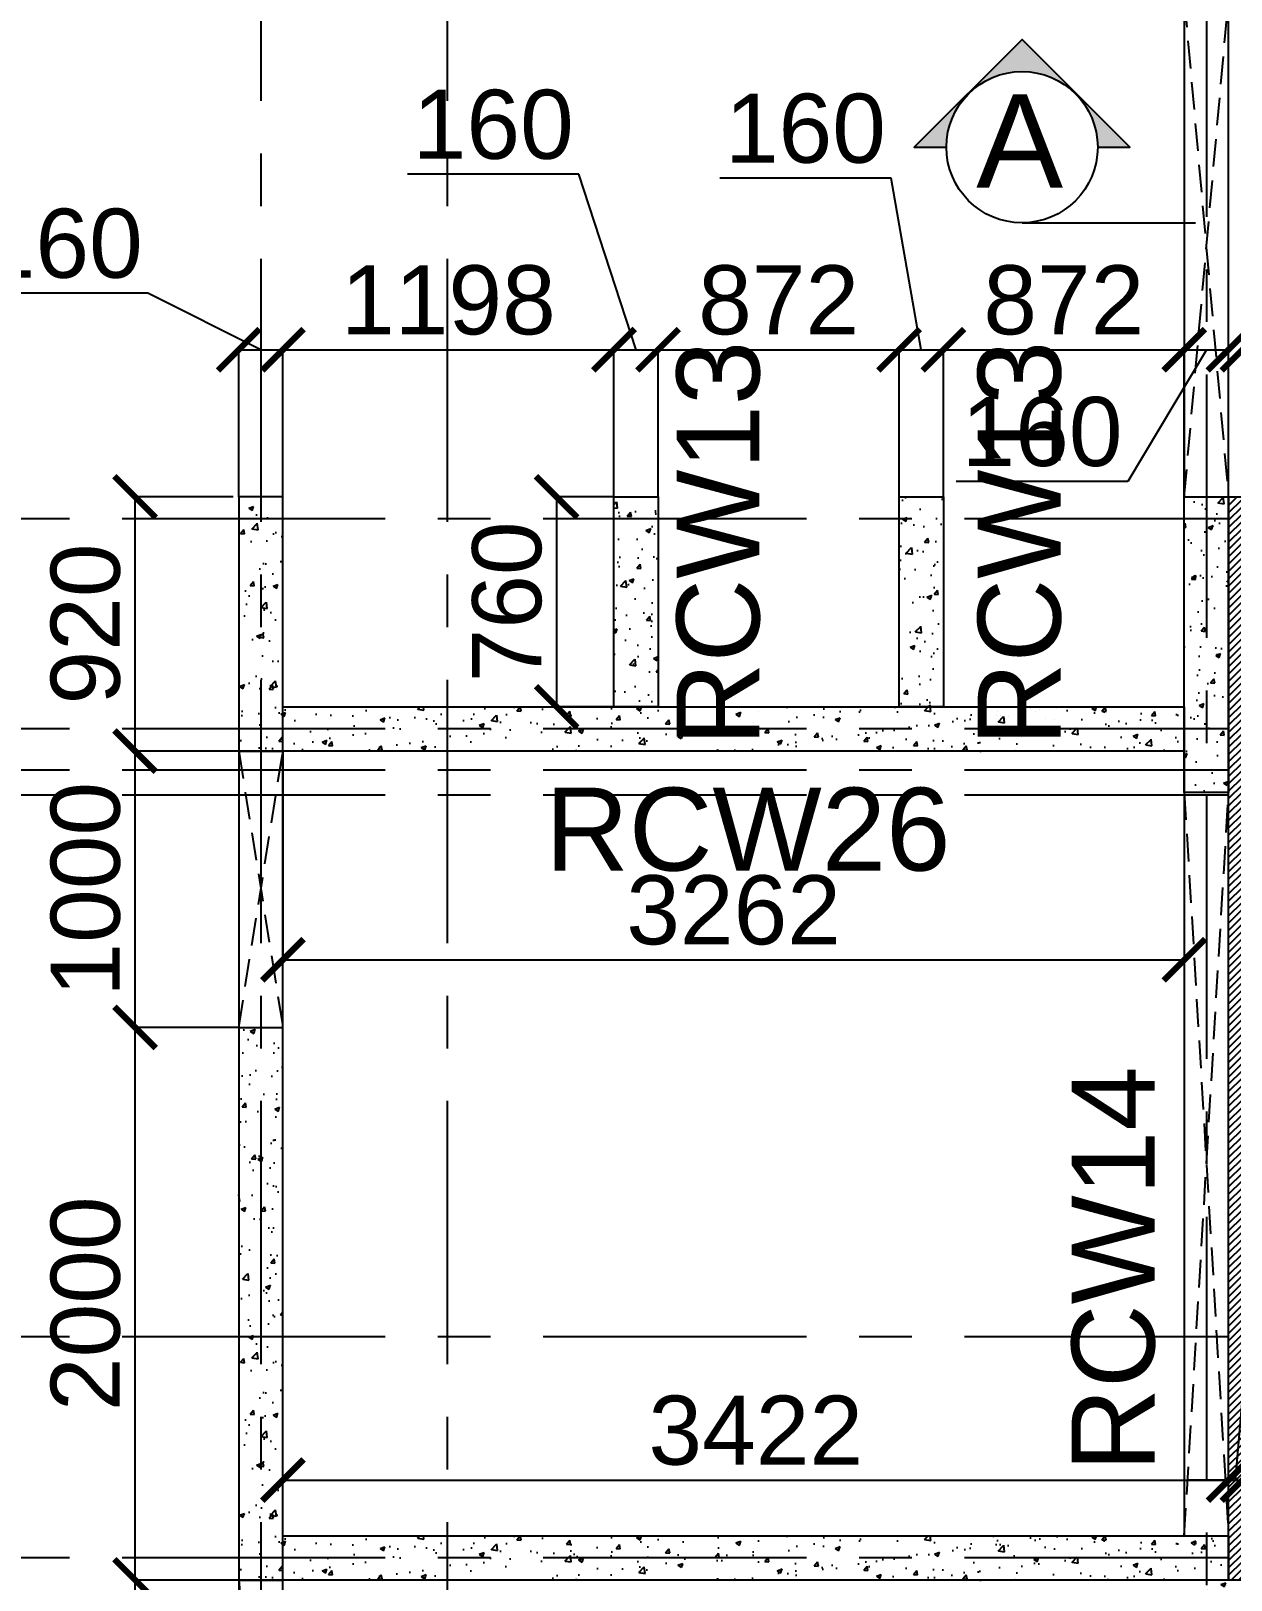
# Model space of a CAD drawing. Header units: inches. Extents: x 207135 to 337634, y -175669 to -89669.
# Drawn here: x 247416 to 251758, y -111843 to -106236 of the extents above; entities that cross this region are included whole.
import ezdxf

# ---------------------------------------------------------------- set-up
doc = ezdxf.new("R2010")
doc.units = ezdxf.units.IN
doc.header["$MEASUREMENT"] = 0
doc.linetypes.add('CENTER', pattern=[50.8, 31.75, -6.35, 6.35, -6.35])
doc.linetypes.add('Hidden', pattern=[3, 2, -1])
for name, color, linetype in [('160 R.C. WALL HAT', 8, 'Continuous'), ('160 R.C.WALL', 6, 'Continuous'), ('160 WALL  OPENING LINE', 1, 'Continuous'), ('160 WALL OPEING', 1, 'Continuous'), ('2', 1, 'Continuous'), ('DIM', 251, 'Continuous'), ('GRID', 8, 'CENTER'), ('SHEAR WALL NAME', 3, 'Continuous'), ('TXT', 4, 'Continuous')]:
    doc.layers.add(name, color=color, linetype=linetype)
doc.styles.add('T 200', font='sanss___.ttf')
doc.styles.add('T200', font='sanss___.ttf', dxfattribs={"height": 250})
doc.styles.add('T300', font='sanss___.ttf', dxfattribs={"height": 350})
doc.dimstyles.new('T 200', dxfattribs={"dimtxt": 250, "dimasz": 150, "dimexe": 1, "dimexo": 0, "dimgap": 50, "dimtad": 1, "dimdec": 0, "dimdsep": 46, "dimtxsty": 'T200', "dimblk": 'ARCHTICK', "dimcen": 2.5, "dimdle": 1, "dimclrd": 5, "dimclre": 253, "dimclrt": 1, "dimadec": 0, "dimazin": 0, "dimtfac": 1, "dimtdec": 0, "dimtmove": 2, "dimatfit": 3, "dimfxl": 0, "dimarcsym": 0})
pattern_1 = [(50, (2153647.95, 284347.85), (179.315046, -15.688034), [18.75, -206.25]), (355, (2153647.95, 284347.85), (-34.687833, 188.048033), [15, -165]), (100.451444, (2153662.9, 284346.54), (144.627212, 172.359998), [15.935048, -175.285528]), (46.1842, (2153647.95, 284397.85), (266.810333, -41.37982), [28.125, -309.375]), (96.635635, (2153670.19, 284394.4), (233.665486, 243.52965), [23.902586, -262.92844]), (351.184164, (2153647.95, 284397.85), (233.665486, 243.52965), [22.5, -247.5]), (21, (2153672.95, 284385.35), (149.226763, -100.654723), [18.75, -206.25]), (326, (2153672.95, 284385.35), (60.828833, 181.287511), [15, -165]), (71.451445, (2153685.39, 284376.96), (210.055594, 80.632788), [15.935047, -175.285528]), (37.5, (2153647.95, 284347.85), (3.0399638, 83.2234635), [0, -163, 0, -167.5, 0, -165.625]), (7.5, (2153647.95, 284347.85), (65.7673844, 98.602928), [0, -95.5, 0, -159.25, 0, -63.125]), (327.5, (2153592.2, 284347.85), (133.455609, -5.638718), [0, -62.5, 0, -195, 0, -258.75]), (317.5, (2153567.2, 284347.85), (145.796542, 25.0262456), [0, -81.25, 0, -129.5, 0, -183.75])]
pattern_2 = [(50, (2153647.95, 281347.85), (179.315046, -15.688034), [18.75, -206.25]), (355, (2153647.95, 281347.85), (-34.687833, 188.048033), [15, -165]), (100.451444, (2153662.9, 281346.54), (144.627212, 172.359998), [15.935048, -175.285528]), (46.1842, (2153647.95, 281397.85), (266.810333, -41.37982), [28.125, -309.375]), (96.635635, (2153670.19, 281394.4), (233.665486, 243.52965), [23.902586, -262.92844]), (351.184164, (2153647.95, 281397.85), (233.665486, 243.52965), [22.5, -247.5]), (21, (2153672.95, 281385.35), (149.226763, -100.654723), [18.75, -206.25]), (326, (2153672.95, 281385.35), (60.828833, 181.287511), [15, -165]), (71.451445, (2153685.39, 281376.96), (210.055594, 80.632788), [15.935047, -175.285528]), (37.5, (2153647.95, 281347.85), (3.0399638, 83.2234635), [0, -163, 0, -167.5, 0, -165.625]), (7.5, (2153647.95, 281347.85), (65.7673844, 98.602928), [0, -95.5, 0, -159.25, 0, -63.125]), (327.5, (2153592.2, 281347.85), (133.455609, -5.638718), [0, -62.5, 0, -195, 0, -258.75]), (317.5, (2153567.2, 281347.85), (145.796542, 25.0262456), [0, -81.25, 0, -129.5, 0, -183.75])]

# ---------------------------------------------------------------- blocks, each defined once
blk = doc.blocks.new('_ARCHTICK')
at = {"color": 0, "linetype": 'ByBlock', "const_width": 0.15}
blk.add_lwpolyline([(-0.5, -0.5), (0.5, 0.5)], dxfattribs=at)
blk = doc.blocks.new('*D323')
at = {"layer": 'Defpoints', "color": 0}
for p in [(247792.5, -111842.5), (248167.4, -111842.5, 14.7), (248167.4, -113642.5, 14.7)]:
    blk.add_point(p, dxfattribs=at)
at = {"layer": 'DIM', "color": 253, "lineweight": -2}
for p, q in [((248167.4, -111842.5), (247791.5, -111842.5)), ((248167.4, -113642.5), (247791.5, -113642.5))]:
    blk.add_line(p, q, dxfattribs=at)
at = {"layer": 'DIM', "color": 5, "lineweight": -2}
blk.add_line((247792.5, -113643.5), (247792.5, -111841.5), dxfattribs=at)
at = {"layer": 'DIM', "color": 5, "lineweight": -2, "xscale": 150, "yscale": 150, "zscale": 150}
for p, rotation in [((247792.5, -111842.5), 90), ((247792.5, -113642.5), 270)]:
    blk.add_blockref('_ARCHTICK', p, dxfattribs=dict(at, rotation=rotation))
at = {"layer": 'DIM', "color": 1, "insert": (247613.8, -112742.5), "char_height": 250, "attachment_point": 5, "rotation": 90, "style": 'T200'}
blk.add_mtext('1800', dxfattribs=at)
blk = doc.blocks.new('*D324')
at = {"layer": 'Defpoints', "color": 0}
for p in [(247792.5, -109842.5), (248167.4, -109842.5, 14.7), (248167.4, -111842.5, 14.7)]:
    blk.add_point(p, dxfattribs=at)
at = {"layer": 'DIM', "color": 253, "lineweight": -2}
for p, q in [((248167.4, -109842.5), (247791.5, -109842.5)), ((248167.4, -111842.5), (247791.5, -111842.5))]:
    blk.add_line(p, q, dxfattribs=at)
at = {"layer": 'DIM', "color": 5, "lineweight": -2}
blk.add_line((247792.5, -111843.5), (247792.5, -109841.5), dxfattribs=at)
at = {"layer": 'DIM', "color": 5, "lineweight": -2, "xscale": 150, "yscale": 150, "zscale": 150}
for p, rotation in [((247792.5, -109842.5), 90), ((247792.5, -111842.5), 270)]:
    blk.add_blockref('_ARCHTICK', p, dxfattribs=dict(at, rotation=rotation))
at = {"layer": 'DIM', "color": 1, "insert": (247613.8, -110842.5), "char_height": 250, "attachment_point": 5, "rotation": 90, "style": 'T200'}
blk.add_mtext('2000', dxfattribs=at)
blk = doc.blocks.new('*D325')
at = {"layer": 'Defpoints', "color": 0}
for p in [(247792.5, -108842.5), (248167.4, -108842.5, 14.7), (248147.4, -109842.5)]:
    blk.add_point(p, dxfattribs=at)
at = {"layer": 'DIM', "color": 253, "lineweight": -2}
for p, q in [((248167.4, -108842.5), (247791.5, -108842.5)), ((248147.4, -109842.5), (247791.5, -109842.5))]:
    blk.add_line(p, q, dxfattribs=at)
at = {"layer": 'DIM', "color": 5, "lineweight": -2}
blk.add_line((247792.5, -109843.5), (247792.5, -108841.5), dxfattribs=at)
at = {"layer": 'DIM', "color": 5, "lineweight": -2, "xscale": 150, "yscale": 150, "zscale": 150}
for p, rotation in [((247792.5, -108842.5), 90), ((247792.5, -109842.5), 270)]:
    blk.add_blockref('_ARCHTICK', p, dxfattribs=dict(at, rotation=rotation))
at = {"layer": 'DIM', "color": 1, "insert": (247613.8, -109342.5), "char_height": 250, "attachment_point": 5, "rotation": 90, "style": 'T200'}
blk.add_mtext('1000', dxfattribs=at)
blk = doc.blocks.new('*D326')
at = {"layer": 'Defpoints', "color": 0}
for p in [(247792.5, -107922.5), (248147.4, -107922.5, 14.7), (248167.4, -108842.5, 14.7)]:
    blk.add_point(p, dxfattribs=at)
at = {"layer": 'DIM', "color": 253, "lineweight": -2}
for p, q in [((248147.4, -107922.5), (247791.5, -107922.5)), ((248167.4, -108842.5), (247791.5, -108842.5))]:
    blk.add_line(p, q, dxfattribs=at)
at = {"layer": 'DIM', "color": 5, "lineweight": -2}
blk.add_line((247792.5, -108843.5), (247792.5, -107921.5), dxfattribs=at)
at = {"layer": 'DIM', "color": 5, "lineweight": -2, "xscale": 150, "yscale": 150, "zscale": 150}
for p, rotation in [((247792.5, -107922.5), 90), ((247792.5, -108842.5), 270)]:
    blk.add_blockref('_ARCHTICK', p, dxfattribs=dict(at, rotation=rotation))
at = {"layer": 'DIM', "color": 1, "insert": (247613.8, -108382.5), "char_height": 250, "attachment_point": 5, "rotation": 90, "style": 'T200'}
blk.add_mtext('920', dxfattribs=at)
blk = doc.blocks.new('*D328')
at = {"layer": 'Defpoints', "color": 0}
for p in [(248327.4, -107389.9), (248167.4, -107922.5), (248327.4, -107922.5, 14.7)]:
    blk.add_point(p, dxfattribs=at)
at = {"layer": 'DIM', "color": 5, "lineweight": -2}
for p, q in [((247839.1, -107185.1), (247218.8, -107185.1)), ((248247.4, -107389.9), (247839.1, -107185.1)), ((248166.4, -107389.9), (248328.4, -107389.9))]:
    blk.add_line(p, q, dxfattribs=at)
at = {"layer": 'DIM', "color": 253, "lineweight": -2}
for p, q in [((248167.4, -107922.5), (248167.4, -107388.9)), ((248327.4, -107922.5), (248327.4, -107388.9))]:
    blk.add_line(p, q, dxfattribs=at)
at = {"layer": 'DIM', "color": 5, "lineweight": -2, "xscale": 150, "yscale": 150, "zscale": 150, "rotation": 180}
blk.add_blockref('_ARCHTICK', (248167.4, -107389.9), dxfattribs=at)
at = {"layer": 'DIM', "color": 5, "lineweight": -2, "xscale": 150, "yscale": 150, "zscale": 150}
blk.add_blockref('_ARCHTICK', (248327.4, -107389.9), dxfattribs=at)
at = {"layer": 'DIM', "color": 1, "insert": (247528.9, -107006.2), "char_height": 250, "attachment_point": 5, "style": 'T200'}
blk.add_mtext('160', dxfattribs=at)
blk = doc.blocks.new('*D329')
at = {"layer": 'Defpoints', "color": 0}
for p in [(249525.4, -107389.9), (248327.4, -107922.5, 14.7), (249525.4, -107922.5, 14.7)]:
    blk.add_point(p, dxfattribs=at)
at = {"layer": 'DIM', "color": 5, "lineweight": -2}
blk.add_line((248326.4, -107389.9), (249526.4, -107389.9), dxfattribs=at)
at = {"layer": 'DIM', "color": 253, "lineweight": -2}
for p, q in [((248327.4, -107922.5), (248327.4, -107388.9)), ((249525.4, -107922.5), (249525.4, -107388.9))]:
    blk.add_line(p, q, dxfattribs=at)
at = {"layer": 'DIM', "color": 5, "lineweight": -2, "xscale": 150, "yscale": 150, "zscale": 150, "rotation": 180}
blk.add_blockref('_ARCHTICK', (248327.4, -107389.9), dxfattribs=at)
at = {"layer": 'DIM', "color": 5, "lineweight": -2, "xscale": 150, "yscale": 150, "zscale": 150}
blk.add_blockref('_ARCHTICK', (249525.4, -107389.9), dxfattribs=at)
at = {"layer": 'DIM', "color": 1, "insert": (248926.4, -107211.1), "char_height": 250, "attachment_point": 5, "style": 'T200'}
blk.add_mtext('1198', dxfattribs=at)
blk = doc.blocks.new('*D330')
at = {"layer": 'Defpoints', "color": 0}
for p in [(249685.4, -107389.9), (249525.4, -107922.5, 14.7), (249685.4, -107922.5, 14.7)]:
    blk.add_point(p, dxfattribs=at)
at = {"layer": 'DIM', "color": 5, "lineweight": -2}
for p, q in [((249398.8, -106754.8), (248778.5, -106754.8)), ((249605.4, -107389.9), (249398.8, -106754.8)), ((249524.4, -107389.9), (249686.4, -107389.9))]:
    blk.add_line(p, q, dxfattribs=at)
at = {"layer": 'DIM', "color": 253, "lineweight": -2}
for p, q in [((249525.4, -107922.5), (249525.4, -107388.9)), ((249685.4, -107922.5), (249685.4, -107388.9))]:
    blk.add_line(p, q, dxfattribs=at)
at = {"layer": 'DIM', "color": 5, "lineweight": -2, "xscale": 150, "yscale": 150, "zscale": 150, "rotation": 180}
blk.add_blockref('_ARCHTICK', (249525.4, -107389.9), dxfattribs=at)
at = {"layer": 'DIM', "color": 5, "lineweight": -2, "xscale": 150, "yscale": 150, "zscale": 150}
blk.add_blockref('_ARCHTICK', (249685.4, -107389.9), dxfattribs=at)
at = {"layer": 'DIM', "color": 1, "insert": (249088.6, -106575.8), "char_height": 250, "attachment_point": 5, "style": 'T200'}
blk.add_mtext('160', dxfattribs=at)
blk = doc.blocks.new('*D331')
at = {"layer": 'Defpoints', "color": 0}
for p in [(250557.5, -107389.9), (249685.4, -107922.5, 14.7), (250557.5, -107922.5, 14.7)]:
    blk.add_point(p, dxfattribs=at)
at = {"layer": 'DIM', "color": 5, "lineweight": -2}
blk.add_line((249684.4, -107389.9), (250558.5, -107389.9), dxfattribs=at)
at = {"layer": 'DIM', "color": 253, "lineweight": -2}
for p, q in [((249685.4, -107922.5), (249685.4, -107388.9)), ((250557.5, -107922.5), (250557.5, -107388.9))]:
    blk.add_line(p, q, dxfattribs=at)
at = {"layer": 'DIM', "color": 5, "lineweight": -2, "xscale": 150, "yscale": 150, "zscale": 150, "rotation": 180}
blk.add_blockref('_ARCHTICK', (249685.4, -107389.9), dxfattribs=at)
at = {"layer": 'DIM', "color": 5, "lineweight": -2, "xscale": 150, "yscale": 150, "zscale": 150}
blk.add_blockref('_ARCHTICK', (250557.5, -107389.9), dxfattribs=at)
at = {"layer": 'DIM', "color": 1, "insert": (250121.4, -107211.1), "char_height": 250, "attachment_point": 5, "style": 'T200'}
blk.add_mtext('872', dxfattribs=at)
blk = doc.blocks.new('*D332')
at = {"layer": 'Defpoints', "color": 0}
for p in [(250717.5, -107389.9), (250557.5, -107922.5, 14.7), (250717.5, -107922.5, 14.7)]:
    blk.add_point(p, dxfattribs=at)
at = {"layer": 'DIM', "color": 5, "lineweight": -2}
for p, q in [((250528.3, -106768.9), (249908.1, -106768.9)), ((250637.5, -107389.9), (250528.3, -106768.9)), ((250556.5, -107389.9), (250718.5, -107389.9))]:
    blk.add_line(p, q, dxfattribs=at)
at = {"layer": 'DIM', "color": 253, "lineweight": -2}
for p, q in [((250557.5, -107922.5), (250557.5, -107388.9)), ((250717.5, -107922.5), (250717.5, -107388.9))]:
    blk.add_line(p, q, dxfattribs=at)
at = {"layer": 'DIM', "color": 5, "lineweight": -2, "xscale": 150, "yscale": 150, "zscale": 150, "rotation": 180}
blk.add_blockref('_ARCHTICK', (250557.5, -107389.9), dxfattribs=at)
at = {"layer": 'DIM', "color": 5, "lineweight": -2, "xscale": 150, "yscale": 150, "zscale": 150}
blk.add_blockref('_ARCHTICK', (250717.5, -107389.9), dxfattribs=at)
at = {"layer": 'DIM', "color": 1, "insert": (250218.2, -106590), "char_height": 250, "attachment_point": 5, "style": 'T200'}
blk.add_mtext('160', dxfattribs=at)
blk = doc.blocks.new('*D333')
at = {"layer": 'Defpoints', "color": 0}
for p in [(251589.2, -107389.9), (250717.5, -107922.5, 14.7), (251589.2, -107926, 14.7)]:
    blk.add_point(p, dxfattribs=at)
at = {"layer": 'DIM', "color": 5, "lineweight": -2}
blk.add_line((250716.5, -107389.9), (251590.2, -107389.9), dxfattribs=at)
at = {"layer": 'DIM', "color": 253, "lineweight": -2}
for p, q in [((250717.5, -107922.5), (250717.5, -107388.9)), ((251589.2, -107926), (251589.2, -107388.9))]:
    blk.add_line(p, q, dxfattribs=at)
at = {"layer": 'DIM', "color": 5, "lineweight": -2, "xscale": 150, "yscale": 150, "zscale": 150, "rotation": 180}
blk.add_blockref('_ARCHTICK', (250717.5, -107389.9), dxfattribs=at)
at = {"layer": 'DIM', "color": 5, "lineweight": -2, "xscale": 150, "yscale": 150, "zscale": 150}
blk.add_blockref('_ARCHTICK', (251589.2, -107389.9), dxfattribs=at)
at = {"layer": 'DIM', "color": 1, "insert": (251153.4, -107211.1), "char_height": 250, "attachment_point": 5, "style": 'T200'}
blk.add_mtext('872', dxfattribs=at)
blk = doc.blocks.new('*D334')
at = {"layer": 'Defpoints', "color": 0}
for p in [(251749.3, -107389.9), (251749.3, -107440.1, 14.7), (251589.2, -107926, 14.7)]:
    blk.add_point(p, dxfattribs=at)
at = {"layer": 'DIM', "color": 5, "lineweight": -2}
for p, q in [((251669.3, -107389.9), (251384.6, -107866.6)), ((251588.2, -107389.9), (251750.3, -107389.9)), ((251384.6, -107866.6), (250764.3, -107866.6))]:
    blk.add_line(p, q, dxfattribs=at)
at = {"layer": 'DIM', "color": 253, "lineweight": -2}
for p, q in [((251589.2, -107926), (251589.2, -107388.9)), ((251749.3, -107440.1), (251749.3, -107388.9))]:
    blk.add_line(p, q, dxfattribs=at)
at = {"layer": 'DIM', "color": 5, "lineweight": -2, "xscale": 150, "yscale": 150, "zscale": 150, "rotation": 180}
blk.add_blockref('_ARCHTICK', (251589.2, -107389.9), dxfattribs=at)
at = {"layer": 'DIM', "color": 5, "lineweight": -2, "xscale": 150, "yscale": 150, "zscale": 150}
blk.add_blockref('_ARCHTICK', (251749.3, -107389.9), dxfattribs=at)
at = {"layer": 'DIM', "color": 1, "insert": (251074.5, -107687.6), "char_height": 250, "attachment_point": 5, "style": 'T200'}
blk.add_mtext('160', dxfattribs=at)
blk = doc.blocks.new('*D335')
at = {"layer": 'Defpoints', "color": 0}
for p in [(251959.9, -107389.9), (251799.5, -107922.5, 14.7), (251959.9, -107926, 14.7)]:
    blk.add_point(p, dxfattribs=at)
at = {"layer": 'DIM', "color": 5, "lineweight": -2}
for p, q in [((251798.5, -107389.9), (251960.9, -107389.9)), ((251879.7, -107389.9), (252316.8, -107762.5)), ((252316.8, -107762.5), (252937, -107762.5))]:
    blk.add_line(p, q, dxfattribs=at)
at = {"layer": 'DIM', "color": 253, "lineweight": -2}
for p, q in [((251799.5, -107922.5), (251799.5, -107388.9)), ((251959.9, -107926), (251959.9, -107388.9))]:
    blk.add_line(p, q, dxfattribs=at)
at = {"layer": 'DIM', "color": 5, "lineweight": -2, "xscale": 150, "yscale": 150, "zscale": 150, "rotation": 180}
blk.add_blockref('_ARCHTICK', (251799.5, -107389.9), dxfattribs=at)
at = {"layer": 'DIM', "color": 5, "lineweight": -2, "xscale": 150, "yscale": 150, "zscale": 150}
blk.add_blockref('_ARCHTICK', (251959.9, -107389.9), dxfattribs=at)
at = {"layer": 'DIM', "color": 1, "insert": (252626.9, -107583.5), "char_height": 250, "attachment_point": 5, "style": 'T200'}
blk.add_mtext('160', dxfattribs=at)
blk = doc.blocks.new('*D350')
at = {"layer": 'Defpoints', "color": 0}
for p in [(251749.5, -111480.8), (248327.4, -111662.5, 14.7), (251749.5, -111682.5, 14.7)]:
    blk.add_point(p, dxfattribs=at)
at = {"layer": 'DIM', "color": 5, "lineweight": -2}
blk.add_line((248326.4, -111480.8), (251750.5, -111480.8), dxfattribs=at)
at = {"layer": 'DIM', "color": 253, "lineweight": -2}
for p, q in [((248327.4, -111662.5), (248327.4, -111479.8)), ((251749.5, -111682.5), (251749.5, -111479.8))]:
    blk.add_line(p, q, dxfattribs=at)
at = {"layer": 'DIM', "color": 5, "lineweight": -2, "xscale": 150, "yscale": 150, "zscale": 150, "rotation": 180}
blk.add_blockref('_ARCHTICK', (248327.4, -111480.8), dxfattribs=at)
at = {"layer": 'DIM', "color": 5, "lineweight": -2, "xscale": 150, "yscale": 150, "zscale": 150}
blk.add_blockref('_ARCHTICK', (251749.5, -111480.8), dxfattribs=at)
at = {"layer": 'DIM', "color": 1, "insert": (250038.5, -111301.9), "char_height": 250, "attachment_point": 5, "style": 'T200'}
blk.add_mtext('3422', dxfattribs=at)
blk = doc.blocks.new('*D351')
at = {"layer": 'Defpoints', "color": 0}
for p in [(251799.5, -111480.8), (251749.5, -111662.5, 14.7), (251799.5, -111662.5, 14.7)]:
    blk.add_point(p, dxfattribs=at)
at = {"layer": 'DIM', "color": 5, "lineweight": -2}
for p, q in [((251774.5, -111480.8), (251819.7, -110962.5)), ((251819.7, -110962.5), (252272.2, -110962.5)), ((251749.5, -111480.8), (251599.5, -111480.8)), ((251749.5, -111480.8), (251799.5, -111480.8)), ((251749.5, -111480.8), (251799.5, -111480.8)), ((251799.5, -111480.8), (251949.5, -111480.8))]:
    blk.add_line(p, q, dxfattribs=at)
at = {"layer": 'DIM', "color": 253, "lineweight": -2}
for p, q in [((251749.5, -111662.5), (251749.5, -111479.8)), ((251799.5, -111662.5), (251799.5, -111479.8))]:
    blk.add_line(p, q, dxfattribs=at)
at = {"layer": 'DIM', "color": 5, "lineweight": -2, "xscale": 150, "yscale": 150, "zscale": 150}
blk.add_blockref('_ARCHTICK', (251749.5, -111480.8), dxfattribs=at)
at = {"layer": 'DIM', "color": 5, "lineweight": -2, "xscale": 150, "yscale": 150, "zscale": 150, "rotation": 180}
blk.add_blockref('_ARCHTICK', (251799.5, -111480.8), dxfattribs=at)
at = {"layer": 'DIM', "color": 1, "insert": (252045.9, -110783.7), "char_height": 250, "attachment_point": 5, "style": 'T200'}
blk.add_mtext('50', dxfattribs=at)
blk = doc.blocks.new('*D352')
at = {"layer": 'Defpoints', "color": 0}
for p in [(251799.5, -111662.5, 14.7), (252514.4, -111662.5, 14.7), (252514.4, -112186.6)]:
    blk.add_point(p, dxfattribs=at)
at = {"layer": 'DIM', "color": 253, "lineweight": -2}
for p, q in [((251799.5, -111662.5), (251799.5, -112187.6)), ((252514.4, -111662.5), (252514.4, -112187.6))]:
    blk.add_line(p, q, dxfattribs=at)
at = {"layer": 'DIM', "color": 5, "lineweight": -2}
blk.add_line((251798.5, -112186.6), (252515.4, -112186.6), dxfattribs=at)
at = {"layer": 'DIM', "color": 5, "lineweight": -2, "xscale": 150, "yscale": 150, "zscale": 150, "rotation": 180}
blk.add_blockref('_ARCHTICK', (251799.5, -112186.6), dxfattribs=at)
at = {"layer": 'DIM', "color": 5, "lineweight": -2, "xscale": 150, "yscale": 150, "zscale": 150}
blk.add_blockref('_ARCHTICK', (252514.4, -112186.6), dxfattribs=at)
at = {"layer": 'DIM', "color": 1, "insert": (252157, -112007.8), "char_height": 250, "attachment_point": 5, "style": 'T200'}
blk.add_mtext('715', dxfattribs=at)
blk = doc.blocks.new('*D355')
at = {"layer": 'Defpoints', "color": 0}
for p in [(248327.4, -108842.5, 14.7), (251589.5, -108842.5, 14.7), (251589.5, -109597.7)]:
    blk.add_point(p, dxfattribs=at)
at = {"layer": 'DIM', "color": 253, "lineweight": -2}
for p, q in [((248327.4, -108842.5), (248327.4, -109598.7)), ((251589.5, -108842.5), (251589.5, -109598.7))]:
    blk.add_line(p, q, dxfattribs=at)
at = {"layer": 'DIM', "color": 5, "lineweight": -2}
blk.add_line((248326.4, -109597.7), (251590.5, -109597.7), dxfattribs=at)
at = {"layer": 'DIM', "color": 5, "lineweight": -2, "xscale": 150, "yscale": 150, "zscale": 150, "rotation": 180}
blk.add_blockref('_ARCHTICK', (248327.4, -109597.7), dxfattribs=at)
at = {"layer": 'DIM', "color": 5, "lineweight": -2, "xscale": 150, "yscale": 150, "zscale": 150}
blk.add_blockref('_ARCHTICK', (251589.5, -109597.7), dxfattribs=at)
at = {"layer": 'DIM', "color": 1, "insert": (249958.5, -109418.7), "char_height": 250, "attachment_point": 5, "style": 'T200'}
blk.add_mtext('3262', dxfattribs=at)
blk = doc.blocks.new('*D357')
at = {"layer": 'Defpoints', "color": 0}
for p in [(249525.4, -107922.5, 14.7), (249317.9, -108682.5), (249525.4, -108682.5, 14.7)]:
    blk.add_point(p, dxfattribs=at)
at = {"layer": 'DIM', "color": 253, "lineweight": -2}
for p, q in [((249525.4, -107922.5), (249316.9, -107922.5)), ((249525.4, -108682.5), (249316.9, -108682.5))]:
    blk.add_line(p, q, dxfattribs=at)
at = {"layer": 'DIM', "color": 5, "lineweight": -2}
blk.add_line((249317.9, -107921.5), (249317.9, -108683.5), dxfattribs=at)
at = {"layer": 'DIM', "color": 5, "lineweight": -2, "xscale": 150, "yscale": 150, "zscale": 150}
for p, rotation in [((249317.9, -107922.5), 90), ((249317.9, -108682.5), 270)]:
    blk.add_blockref('_ARCHTICK', p, dxfattribs=dict(at, rotation=rotation))
at = {"layer": 'DIM', "color": 1, "insert": (249139, -108302.5), "char_height": 250, "attachment_point": 5, "rotation": 90, "style": 'T200'}
blk.add_mtext('760', dxfattribs=at)
blk = doc.blocks.new('*D651')
at = {"layer": 'Defpoints', "color": 0}
for p in [(252514.4, -111480.8), (252514.4, -111662.5), (251799.5, -111682.5, 14.7)]:
    blk.add_point(p, dxfattribs=at)
at = {"layer": 'DIM', "color": 5, "lineweight": -2}
blk.add_line((251798.5, -111480.8), (252515.4, -111480.8), dxfattribs=at)
at = {"layer": 'DIM', "color": 253, "lineweight": -2}
for p, q in [((251799.5, -111682.5), (251799.5, -111479.8)), ((252514.4, -111662.5), (252514.4, -111479.8))]:
    blk.add_line(p, q, dxfattribs=at)
at = {"layer": 'DIM', "color": 5, "lineweight": -2, "xscale": 150, "yscale": 150, "zscale": 150, "rotation": 180}
blk.add_blockref('_ARCHTICK', (251799.5, -111480.8), dxfattribs=at)
at = {"layer": 'DIM', "color": 5, "lineweight": -2, "xscale": 150, "yscale": 150, "zscale": 150}
blk.add_blockref('_ARCHTICK', (252514.4, -111480.8), dxfattribs=at)
at = {"layer": 'DIM', "color": 1, "insert": (252157, -111302), "char_height": 250, "attachment_point": 5, "style": 'T200'}
blk.add_mtext('715', dxfattribs=at)

msp = doc.modelspace()

# ---------------------------------------------------------------- hatches: boundary and pattern name
msp.add_hatch(color=0).paths.add_polyline_path([(251275.9, -106657), (251392.1, -106657), (251002.2, -106267.2), (250612.3, -106657), (250728.5, -106657, -1)])
at = {"layer": '160 R.C. WALL HAT'}
h = msp.add_hatch(dxfattribs=at)
h.set_pattern_fill('AR-CONC', color=256, scale=25)
h.set_pattern_definition(pattern_1)
h.paths.add_polyline_path([(248167.4, -108842.5), (248327.4, -108842.5), (248327.4, -107922.5), (248167.4, -107922.5)])
h = msp.add_hatch(dxfattribs=at)
h.set_pattern_fill('AR-CONC', color=256, scale=25)
h.set_pattern_definition(pattern_1)
h.paths.add_polyline_path([(249525.4, -107922.5), (249685.4, -107922.5), (249685.4, -108682.5), (249525.4, -108682.5)])
h = msp.add_hatch(dxfattribs=at)
h.set_pattern_fill('AR-CONC', color=256, scale=25)
h.set_pattern_definition(pattern_1)
h.paths.add_polyline_path([(250717.5, -107922.5), (250557.5, -107922.5), (250557.5, -108682.5), (250717.5, -108682.5)])
h = msp.add_hatch(dxfattribs=at)
h.set_pattern_fill('AR-CONC', color=256, scale=25)
h.set_pattern_definition([(50, (2156910.1, 284198.35), (179.315046, -15.688034), [18.75, -206.25]), (355, (2156910.1, 284198.35), (-34.687833, 188.048033), [15, -165]), (100.451444, (2156925.04, 284197.04), (144.627212, 172.359998), [15.935048, -175.285528]), (46.1842, (2156910.1, 284248.35), (266.810333, -41.37982), [28.125, -309.375]), (96.635635, (2156932.33, 284244.9), (233.665486, 243.52965), [23.902586, -262.92844]), (351.184164, (2156910.1, 284248.35), (233.665486, 243.52965), [22.5, -247.5]), (21, (2156935.1, 284235.85), (149.226763, -100.654723), [18.75, -206.25]), (326, (2156935.1, 284235.85), (60.828833, 181.287511), [15, -165]), (71.451445, (2156947.53, 284227.46), (210.055594, 80.632788), [15.935047, -175.285528]), (37.5, (2156910.094, 284198.35), (3.0399638, 83.2234635), [0, -163, 0, -167.5, 0, -165.625]), (7.5, (2156910.09, 284198.35), (65.7673844, 98.602928), [0, -95.5, 0, -159.25, 0, -63.125]), (327.5, (2156854.344, 284198.35), (133.455609, -5.638718), [0, -62.5, 0, -195, 0, -258.75]), (317.5, (2156829.34, 284198.35), (145.796542, 25.0262456), [0, -81.25, 0, -129.5, 0, -183.75])])
h.paths.add_polyline_path([(251749.5, -107922.5), (251589.5, -107922.5), (251589.5, -108992), (251749.5, -108992)])
h = msp.add_hatch(dxfattribs=at)
h.set_pattern_fill('AR-CONC', color=256, scale=25)
h.set_pattern_definition(pattern_1)
h.paths.add_polyline_path([(251589.5, -108682.5), (248327.4, -108682.5), (248327.4, -108842.5), (251589.5, -108842.5)])
h = msp.add_hatch(dxfattribs=at)
h.set_pattern_fill('AR-CONC', color=256, scale=25)
h.set_pattern_definition(pattern_2)
h.paths.add_polyline_path([(248167.4, -111842.5), (248327.4, -111842.5), (248327.4, -109842.5), (248167.4, -109842.5)])
h = msp.add_hatch(dxfattribs=at)
h.set_pattern_fill('AR-CONC', color=256, scale=25)
h.set_pattern_definition(pattern_2)
h.paths.add_polyline_path([(248327.4, -111682.5), (251749.5, -111682.5), (251749.5, -111842.5), (248327.4, -111842.5)])
h = msp.add_hatch(dxfattribs=at)
h.set_pattern_fill('AR-CONC', color=256, scale=25)
h.set_pattern_definition([(50, (2161803.26, 279547.85), (179.315046, -15.688034), [18.75, -206.25]), (355, (2161803.26, 279547.85), (-34.687833, 188.048033), [15, -165]), (100.451444, (2161818.2, 279546.54), (144.627212, 172.359998), [15.935048, -175.285528]), (46.1842, (2161803.26, 279597.85), (266.810333, -41.37982), [28.125, -309.375]), (96.635635, (2161825.5, 279594.4), (233.665486, 243.52965), [23.902586, -262.92844]), (351.184164, (2161803.26, 279597.85), (233.665486, 243.52965), [22.5, -247.5]), (21, (2161828.26, 279585.35), (149.226763, -100.654723), [18.75, -206.25]), (326, (2161828.26, 279585.35), (60.828833, 181.287511), [15, -165]), (71.451445, (2161840.7, 279576.96), (210.055594, 80.632788), [15.935047, -175.285528]), (37.5, (2161803.26, 279547.85), (3.0399638, 83.2234635), [0, -163, 0, -167.5, 0, -165.625]), (7.5, (2161803.26, 279547.85), (65.7673844, 98.602928), [0, -95.5, 0, -159.25, 0, -63.125]), (327.5, (2161747.51, 279547.85), (133.455609, -5.638718), [0, -62.5, 0, -195, 0, -258.75]), (317.5, (2161722.51, 279547.85), (145.796542, 25.0262456), [0, -81.25, 0, -129.5, 0, -183.75])])
h.paths.add_polyline_path([(251749.5, -111842.5), (251589.5, -111842.5), (251589.5, -113642.5), (251749.5, -113642.5)])
at = {"layer": '2'}
h = msp.add_hatch(dxfattribs=at)
h.set_pattern_fill('ANSI31', color=256, scale=150, style=0)
h.set_pattern_definition([(45, (213840.024, 17027.666), (-13.2582521, 13.2582521), [])])
h.paths.add_polyline_path([(251799.5, -111842.5), (251749.5, -111842.5), (251749.5, -107922.5), (251799.5, -107922.5)])

# ---------------------------------------------------------------- linework, layer by layer
at = {"color": 0}
msp.add_line((251002.2, -106930.8, 11.1), (251629.5, -106930.8, 11.1), dxfattribs=at)
at = {"color": 0, "elevation": 11.1}
msp.add_lwpolyline([(251275.9, -106657), (251392.1, -106657), (251002.2, -106267.2), (250612.3, -106657), (250728.5, -106657)], dxfattribs=at)
at = {"color": 0}
msp.add_circle((251002.2, -106657, 11.1), 273.7, dxfattribs=at)
at = {"layer": '160 R.C.WALL'}
msp.add_line((248167.4, -109842.5, 14.7), (248327.4, -109842.5, 14.7), dxfattribs=at)
at = {"layer": '160 R.C.WALL', "elevation": 14.7}
for points in [[(248327.4, -108842.5), (248327.4, -107922.5), (248167.4, -107922.5), (248167.4, -108842.5), (248327.4, -108842.5)], [(248167.4, -109842.5), (248167.4, -111842.5), (248327.4, -111842.5), (248327.4, -109842.5)]]:
    msp.add_lwpolyline(points, dxfattribs=at)
for points in [[(249525.4, -107922.5), (249685.4, -107922.5), (249685.4, -108682.5), (249525.4, -108682.5)], [(250557.5, -107922.5), (250717.5, -107922.5), (250717.5, -108682.5), (250557.5, -108682.5)], [(251749.5, -108992), (251589.5, -108992), (251589.5, -107922.5), (251749.5, -107922.5)], [(248327.4, -108682.5), (251589.5, -108682.5), (251589.5, -108842.5), (248327.4, -108842.5)], [(248327.4, -111682.5), (251749.5, -111682.5), (251749.5, -111842.5), (248327.4, -111842.5)]]:
    msp.add_lwpolyline(points, close=True, dxfattribs=at)
at = {"layer": '160 WALL  OPENING LINE', "elevation": 14.7}
for points in [[(251589.5, -107922.5), (251749.3, -107922.5), (251749.3, -106122.5), (251589.5, -106122.5)], [(248167.4, -109842.5), (248327.4, -109842.5), (248327.4, -108842.5), (248167.4, -108842.5)], [(251749.5, -108992), (251589.5, -108992), (251589.5, -111682.5), (251749.5, -111682.5)], [(248327.4, -111842.5), (248167.4, -111842.5), (248167.4, -113642.5), (248327.4, -113642.5)]]:
    msp.add_lwpolyline(points, close=True, dxfattribs=at)
at = {"layer": '160 WALL OPEING', "linetype": 'Hidden', "ltscale": 50}
for p, q in [((251589.5, -107922.5, 14.7), (251749.3, -106122.5, 14.7)), ((251589.5, -106122.5, 14.7), (251749.3, -107922.5, 14.7)), ((248167.4, -109842.5, 14.7), (248327.4, -108842.5, 14.7)), ((248167.4, -108842.5, 14.7), (248327.4, -109842.5, 14.7)), ((251589.5, -111682.5, 14.7), (251749.5, -108992, 14.7)), ((251589.5, -108992, 14.7), (251749.5, -111682.5, 14.7)), ((248167.4, -113642.5, 14.7), (248327.4, -111842.5, 14.7)), ((248167.4, -111842.5, 14.7), (248327.4, -113642.5, 14.7))]:
    msp.add_line(p, q, dxfattribs=at)
at = {"layer": '2', "elevation": 14.7}
msp.add_lwpolyline([(251799.5, -111842.5), (251749.5, -111842.5), (251749.5, -107922.5), (251799.5, -107922.5)], close=True, dxfattribs=at)
at = {"layer": 'GRID', "ltscale": 30}
for p, q in [((248247.4, -94868.8, 14.7), (248247.4, -126522.9, 14.7)), ((248922.4, -94868.8, 14.7), (248922.4, -126522.9, 14.7)), ((251669.5, -95288, 14.7), (251669.5, -126522.9, 14.7)), ((300513.9, -108002.5, 14.7), (213696.9, -108002.5, 14.7)), ((300513.9, -108762.5, 14.7), (213696.9, -108762.5, 14.7)), ((300513.9, -108912.1, 14.7), (213155.5, -108912.1, 14.7)), ((300513.9, -109002.5, 14.7), (213957.9, -109002.5, 14.7)), ((300513.9, -110962.5, 14.7), (213869.4, -110962.5, 14.7)), ((300513.9, -111762.5, 14.7), (213696.9, -111762.5, 14.7))]:
    msp.add_line(p, q, dxfattribs=at)

# ---------------------------------------------------------------- texts
at = {"layer": 'SHEAR WALL NAME', "ltscale": 7, "style": 'T300'}
for s, p in [('RCW13', (250051.9, -108824.3)), ('RCW13', (251141.9, -108824.3)), ('RCW14', (251481.6, -111450.4))]:
    msp.add_text(s, height=300, rotation=90, dxfattribs=at).set_placement(p)
at = {"layer": 'SHEAR WALL NAME', "color": 2, "ltscale": 7, "style": 'T300'}
msp.add_text('RCW26', height=300, dxfattribs=at).set_placement((249276.5, -109275))
at = {"layer": 'TXT', "color": 4, "style": 'T 200'}
msp.add_text('A', height=337.5, dxfattribs=at).set_placement((250836.3, -106803.3))

# ---------------------------------------------------------------- dimensions: what is measured, and where the dimension line sits
at = {"layer": 'DIM'}
for base, p1, p2, picture, middle in [((249685.4, -107389.9), (249525.4, -107922.5, 14.7), (249685.4, -107922.5, 14.7), '*D330', (249348.8, -106754.8)), ((250717.5, -107389.9), (250557.5, -107922.5, 14.7), (250717.5, -107922.5, 14.7), '*D332', (250478.3, -106768.9)), ((248327.4, -107389.9), (248167.4, -107922.5), (248327.4, -107922.5, 14.7), '*D328', (247789.1, -107185.1)), ((251749.3, -107389.9), (251589.2, -107926, 14.7), (251749.3, -107440.1, 14.7), '*D334', (251334.6, -107866.6)), ((251959.9, -107389.9), (251799.5, -107922.5, 14.7), (251959.9, -107926, 14.7), '*D335', (252366.8, -107762.5)), ((251799.5, -111480.8), (251749.5, -111662.5, 14.7), (251799.5, -111662.5, 14.7), '*D351', (251869.7, -110962.5))]:
    dim = msp.add_linear_dim(base=base, p1=p1, p2=p2, dimstyle='T 200', override={"dimtmove": 1}, dxfattribs=at)
    dim.commit()
    dim.dimension.update_dxf_attribs({"geometry": picture, "text_midpoint": middle, "dimtype": 160})
for base, p1, p2, picture, middle in [((249525.4, -107389.9), (248327.4, -107922.5, 14.7), (249525.4, -107922.5, 14.7), '*D329', (248926.4, -107211.1)), ((250557.5, -107389.9), (249685.4, -107922.5, 14.7), (250557.5, -107922.5, 14.7), '*D331', (250121.4, -107211.1)), ((251589.2, -107389.9), (250717.5, -107922.5, 14.7), (251589.2, -107926, 14.7), '*D333', (251153.4, -107211.1)), ((251589.5, -109597.7), (248327.4, -108842.5, 14.7), (251589.5, -108842.5, 14.7), '*D355', (249958.5, -109418.7)), ((251749.5, -111480.8), (248327.4, -111662.5, 14.7), (251749.5, -111682.5, 14.7), '*D350', (250038.5, -111301.9)), ((252514.4, -111480.8), (251799.5, -111682.5, 14.7), (252514.4, -111662.5), '*D651', (252157, -111302)), ((252514.4, -112186.6), (251799.5, -111662.5, 14.7), (252514.4, -111662.5, 14.7), '*D352', (252157, -112007.8))]:
    dim = msp.add_linear_dim(base=base, p1=p1, p2=p2, dimstyle='T 200', dxfattribs=at)
    dim.commit()
    dim.dimension.update_dxf_attribs({"geometry": picture, "text_midpoint": middle})
for base, p1, p2, picture, middle in [((247792.5, -107922.5), (248167.4, -108842.5, 14.7), (248147.4, -107922.5, 14.7), '*D326', (247613.8, -108382.5)), ((249317.9, -108682.5), (249525.4, -107922.5, 14.7), (249525.4, -108682.5, 14.7), '*D357', (249139, -108302.5)), ((247792.5, -108842.5), (248147.4, -109842.5), (248167.4, -108842.5, 14.7), '*D325', (247613.8, -109342.5)), ((247792.5, -109842.5), (248167.4, -111842.5, 14.7), (248167.4, -109842.5, 14.7), '*D324', (247613.8, -110842.5)), ((247792.5, -111842.5), (248167.4, -113642.5, 14.7), (248167.4, -111842.5, 14.7), '*D323', (247613.8, -112742.5))]:
    dim = msp.add_linear_dim(base=base, p1=p1, p2=p2, angle=90, dimstyle='T 200', dxfattribs=at)
    dim.commit()
    dim.dimension.update_dxf_attribs({"geometry": picture, "text_midpoint": middle})

doc.saveas('drawing.dxf')
